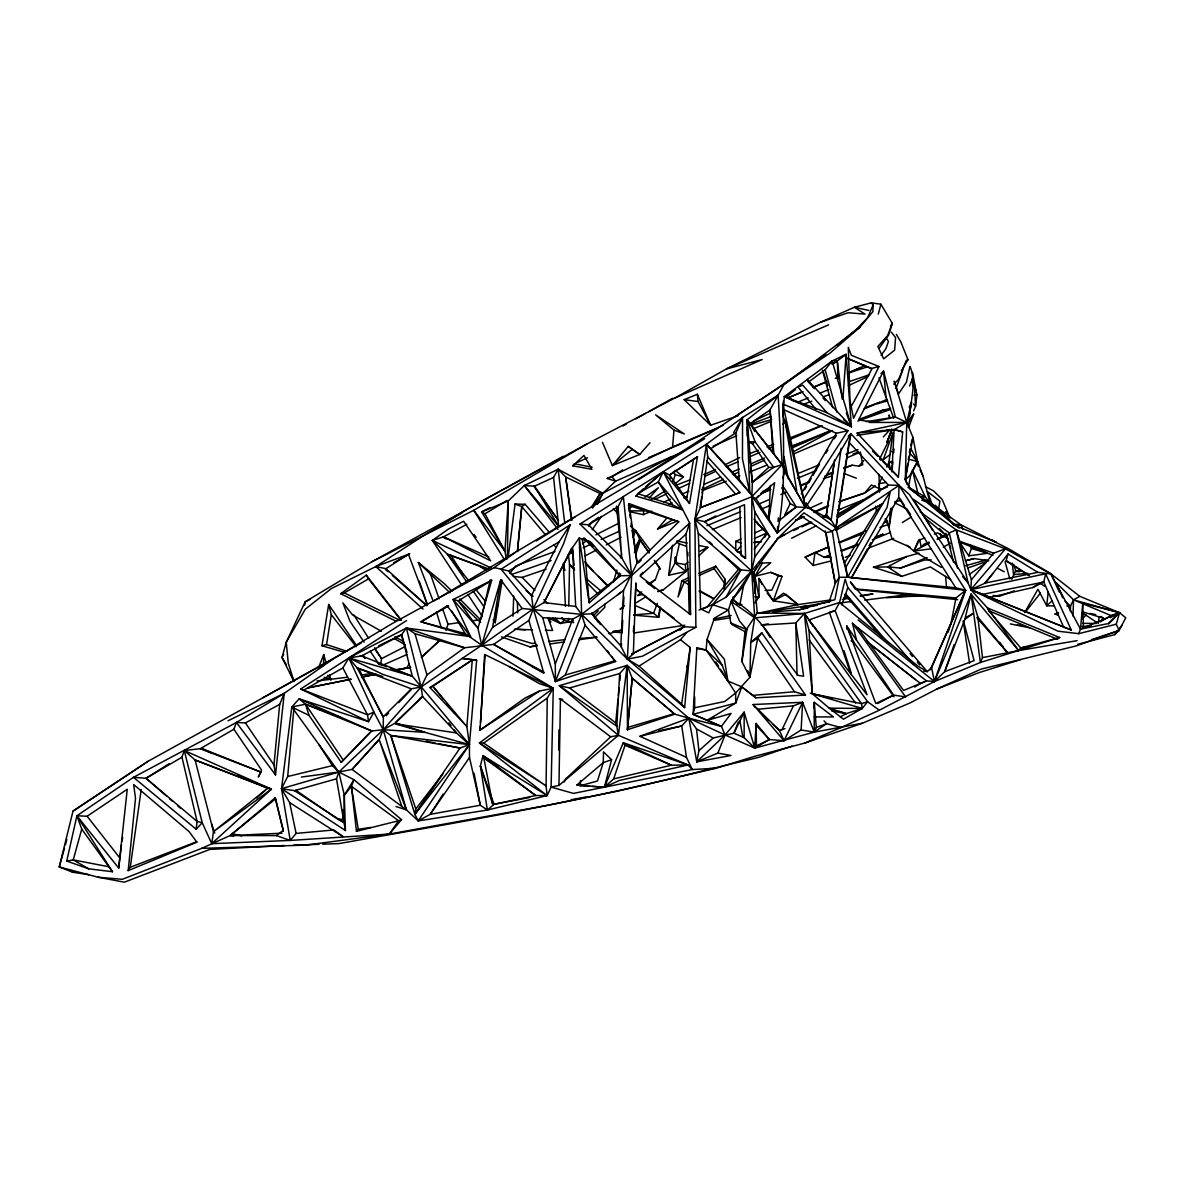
<?xml version="1.0" encoding="UTF-8"?>
<svg xmlns="http://www.w3.org/2000/svg" width="1185" height="1185" viewBox="0 0 1185 1185"><rect width="100%" height="100%" fill="white"/><g stroke="black" fill="none" stroke-linecap="round" stroke-linejoin="round"><path stroke-width="1.5" d="M862.443 723.22L814.243 732.123L754.741 748.105L744.15 737.677L744.165 712.155L725.087 734.981L696.765 761.822L688.826 718.169L627.146 665.392L559.32 685.715L618.392 735.322L687.981 764.947L692.292 769.554L716.214 768.236L754.164 756.489L805.074 742.98L862.443 723.22L909.858 703.031L936.698 689.107L981.165 669.095L1076.41 645.869L1119.158 630.435L1125.75 617.785L1119.544 612.704L1079.742 596.307L1050.325 573.347L1008.776 548.877L960.917 524.822L931.203 503.24L921.723 500.188M932.491 530.036L913.368 499.24L956.221 529.873L968.071 582.857L970.796 589.656L987.49 607.979L1059.701 637.53L980.38 662.504L934.402 681.538L879.329 710.23L840.995 727.59L826.523 723.635L814.243 732.123L801.134 730.004L784.026 740.743L769.361 739.529L754.741 748.105L725.087 734.981L721.398 726.39L693.106 714.318L694.647 707.786L724.805 701.461L735.633 693.018L749.927 677.242L750.742 642.492L754.741 617.859L751.69 571.022L754.726 557.054L754.771 511.772L751.838 496.722L752.371 482.295L747.098 419.86L778.115 395.197L783.759 384.962L859.732 327.371L872.886 311.655L873.064 305.019L871.345 302.827L854.37 307.285L820.553 322.231L726.39 368.95L674.576 398.16L586.738 444.094L468.771 508.335L425.578 534.331L375.808 566.578L331.519 588.456L305.271 609.223L286.237 642.196L282.03 657.542L293.998 681.479L288.281 663.215L286.237 642.196L305.182 601.802L372.253 561.572L563.216 456.269M813.591 707.786L814.273 702.32L816.302 727.471L814.243 732.123L814.273 702.32L833.485 716.955L814.199 716.895M852.445 623.206L905.666 696.928L893.608 695.106L856.518 640.093L852.445 623.206L857.851 627.828L903.577 690.47L926.522 680.886L934.402 681.538L965.582 590.278L955.762 587.79L847.601 577.213L835.929 527.947L831.189 520.067L809.651 508.291L805.415 507.402L784.559 471.452L782.144 464.594L778.115 395.197L742.551 417.49L742.462 458.936L749.779 492.767L777.301 533.057L805.415 507.402L821.901 482.887L850.8 433.68L899.015 485.361L909.473 494.619L968.071 582.857L962.635 576.606M830.937 599.906L797.979 604.617L773.287 600.854L759.007 578.413L758.963 596.973L754.993 602.839M694.647 707.786L694.706 696.973M735.737 550.507L735.811 541.264L740.892 539.027M558.727 750.046L558.95 729.886M1070.44 611.475L1070.499 606.053L1073.536 599.862L1079.742 596.307M753.438 581.48L753.542 572.562L757.245 566.267M406.603 620.51L348.834 657.942L373.912 712.141L368.55 721.665L300.694 688.989L348.834 657.942L357.159 668.014L383.377 716.703L383.199 729.738L406.47 809.903L418.216 820.909L487.391 810.051L547.129 795.579L551.114 787.077L553.276 688.263L481.732 645.262L465.157 633.545L420.394 621.74M480.266 726.435L480.014 730.108L484.635 654.446L553.276 688.263L547.248 698.113L546.078 785.862L547.129 795.579L535.724 795.52L494.026 804.289L487.391 810.051L480.295 805.222L469.497 757.482L469.423 744.61L476.651 660.193L462.165 658.445L421.105 687.019L383.199 729.738L338.836 772.028L336.496 778.812L345.413 830.522L281.512 788.677L291.791 707.001L299.168 698.854L368.55 721.665L367.528 714.792L342.865 667.955L348.834 657.942L406.366 628.02L470.593 636.641L453.085 599.521L491.671 580.339L477.955 628.228L481.732 645.262L462.165 658.445L476.651 660.193M507.358 558.772L508.291 500.9L524.303 485.539L558.135 469.245L602.884 493.256L671.48 456.714L681.553 452.522M604.824 604.113L604.78 607.372L594.322 617.815M323.52 665.659L323.712 654.579L318.587 667.629M558.95 785.418L560.446 699.002L610.66 736.789L618.392 735.322L627.146 665.392L619.651 673.539L569.674 687.967L559.32 685.715L616.822 726.272L618.392 735.322L558.95 785.418L551.114 787.077L573.436 793.402L692.292 769.554L686.485 757.348L681.716 725.961L688.826 718.169L721.398 726.39L731.086 713.429L707.104 720.391L735.767 703.046L741.825 686.87L727.871 681.005L706.053 650.032L696.839 647.662L693.106 714.318L721.398 726.39M545.367 630.227L552.669 630.464L547.9 617.844L560.431 623.443L568.474 622.051L568.548 618.452M568.77 605.876L569.541 564.564L568.444 554.476L572.666 551.262M340.065 717.103L305.493 704.186L291.791 707.001L338.836 772.028L344.317 795.179L343.783 822.42L337.177 818.953L344.213 819.605M723.62 588.708L724.968 579.08L715.725 566.178L698.765 573.451M493.123 619.755L495.212 622.732L495.404 613.786L498.307 603.061M867.331 548.981L851.541 577.702L898.689 497.626L899.015 485.361L888.35 485.035L837.262 517.978L848.741 444.064M1073.017 616.082L1073.536 599.862L1056.22 582.694L1062.723 597.877M512.986 616.274L513.697 595.996M580.532 780.589L580.354 785.699L588.945 786.247M783.404 401.078C782.574 445.071 786.721 489.39 777.301 533.057L768.887 518.911L770.354 485.346M697.491 456.743L669.569 474.992L697.491 456.743L689.522 503.447L669.569 474.992L663.274 471.674L623.354 496.574L631.679 575.495L627.383 659.112L642.374 656.253L695.876 627.309L694.928 519.356L751.838 496.722L782.144 464.594L747.098 419.86L749.779 492.767L739.233 479.481L735.9 432.88L742.551 417.49L706.467 444.182L663.274 471.674L689.67 523.103L631.679 575.495L620.051 575.762L591.448 542.849L579.258 537.96L572.414 547.722L575.703 606.453L581.642 614.334L627.383 659.112L639.07 666.088L680.501 639.707L690.188 647.469L684.634 707.623L627.383 659.112L620.807 645.899L623.532 590.456L637.086 562.934L678.753 521.8L629.087 503.61L628.331 505.24L678.753 521.8M621.355 647.306L621.547 643.707M622.095 632.908L622.732 620.318M623.369 607.712L623.932 596.914M724.435 589.138L724.968 579.08M801.134 730.004L802.601 702.29L753.097 704.527L754.801 706.956M891.905 471.941L894.112 429.651L886.884 430.111M619.651 673.539L616.822 726.272L615.711 722.835L618.022 699.076M732.848 600.558L733.041 596.959M909.636 415.935C910.584 399.76 916.938 381.777 909.932 366.402L906.406 382.222L898.541 393.924L894.186 381.17L906.718 422.408L912.939 437.339L917.605 461.528L923.13 476.355L930.21 503.521L959.124 528.199M754.741 748.105L756.119 723.442L769.361 739.529L756.474 745.928L754.741 748.105L744.165 712.155L733.959 733.159L713.207 737.988L698.913 750.697L696.765 761.822L731.012 755.482L717.873 753.097L696.765 761.822M777.301 533.057L777.701 526.407M1078.691 633.664L1080.498 629.131L1082.764 603.195L1119.544 612.704L1110.923 615.519L1073.536 599.862L1119.544 612.704L1116.27 624.214L1078.691 633.664L1057.968 631.19L970.796 589.656L971.389 579.746L956.221 529.873L949.274 532.909L947.008 536.301L953.644 562.386M633.397 631.872L633.768 626.332M634.627 613.4L635.886 582.946L633.338 653.868L627.383 659.112M480.517 722.761L485.109 654.89M372.253 561.572L473.733 510.291L504.914 551.069L508.291 500.9L481.628 511.861L504.914 551.069L506.395 559.276M825.826 354.197L777.597 388.399L695.032 443.264L642.433 476.533L515.356 552.328L494.16 567.615L392.087 623.636L333 659.038L284.252 693.329L236.422 722.48L133.475 777.33L76.906 815.769L118.693 868.072L121.492 844.801M842.89 399.123L846.134 354.374L832.092 360.981L784.351 396.59L782.737 415.831L785.166 421.564L805.415 507.402L796.35 506.958L790.232 503.551L781.745 487.761M671.48 456.714L615.563 481.199L607.224 478.459L672.606 447.012L673.954 430.096L655.601 414.824L684.337 433.977L673.954 430.096M632.183 678.235L674.798 714.185L632.183 678.235L627.472 729.723L632.183 678.235L627.146 665.392L627.472 729.723L674.798 714.185L688.826 718.169L725.087 734.981L717.873 753.097M429.992 687.567L432.836 686.278L466.846 726.553L429.992 687.567L472.282 659.986L466.846 726.553L469.423 744.61L418.216 820.909L414.883 814.376L390.769 735.5L383.199 729.738L373.912 712.141L367.528 714.792L300.694 688.989M716.214 768.236L616.881 791.284L543.722 806.007L389.332 834.077L290.221 840.432L281.512 788.677L287.659 776.53L293.984 707.726M891.994 470.963L892.838 461.794M893.683 452.64L894.023 448.967M181.972 757.2L146.036 778.293L133.475 777.33L196.177 829.233L197.08 821.442L181.972 757.2L184.268 750.505L200.206 748.727L233.904 729.234L236.422 722.48L275.498 774.901L273.957 764.977L279.675 704.379L284.252 693.329L228.038 720.791M778.338 517.845L778.012 521.415L796.35 506.958L782.5 485.42M898.393 477.096L902.674 431.873L894.379 429.518L857.14 433.029L898.393 477.096L882.855 461.469M517.475 551.499L521.785 506.543L525.133 504.292L549.188 532.169M517.401 551.366L521.785 506.543L515.06 504.04L508.217 556.906M618.377 695.417L619.088 688.1M619.799 680.797L620.333 675.302M693.106 714.318L735.767 703.046L735.633 693.018L727.871 681.005L722.243 665.229L706.053 650.032L707.09 639.382L714.437 618.126L728.479 609.875L731.145 601.387L751.69 571.022L778.367 537.812L803.934 512.853L832.314 531.398L839.291 577.273L834.907 599.669L799.371 609.771L772.65 611.978M769.021 514.986L769.732 507.817M128.187 870.62L135.52 798.335L133.638 784.514L189.126 831.633L196.888 842.209L128.187 870.62L130.276 867.272L141.208 789.595M755.852 697.817L741.825 686.87L755.852 697.817L805.519 695.017L761.777 632.834L757.763 638.034L749.927 677.242L741.914 661.585L744.98 631.62L757.274 612.986L753.542 572.562L778.367 537.812M1048.192 591.848L1046.725 605.816L1054.043 605.89M275.498 774.901L284.252 693.329M118.693 868.072L127.269 789.254L87.142 816.258L76.906 815.769L66.745 861.08L88.682 868.827L112.471 871.73L76.906 815.769L81.735 829.1L112.471 871.73M687.952 568.726L685.952 571.481L668.651 575.258L672.532 545.218M701.683 496.604L700.483 507.639L694.928 519.356L698.35 533.517L700.587 608.823L708.704 612.882L712.555 604.706L740.936 569.807L751.69 571.022L753.542 572.562M702.083 492.916L702.69 487.391M885.21 518.837L889.12 527.103L890.661 508.365M659.778 608.186L658.682 617.326L633.812 615.178M913.457 404.041L915.561 406.233L914.39 384.947L917.012 394.694L915.561 406.233L913.679 410.839M629.294 511.624L643.277 514.66L643.766 510.913L629.383 510.868M890.365 454.285L883.284 459.721L892.809 433.103L888.957 462.076L889.846 469.408M1098.288 623.473L1099.132 617.059M837.04 519.637L835.929 527.947L832.314 531.398L826.019 532.687L800.897 515.845M684.634 707.623L681.627 704.023L690.188 647.469M841.172 448.271L831.189 520.067L826.36 514.645L834.596 459.973M830.996 560.935L813.177 565.497L815.013 552.506L828.182 547.248M707.726 456.936L700.483 507.639L740.033 492.471L707.726 456.936L706.467 444.182L739.233 479.481M304.678 605.194L305.182 601.802L309.966 599.447M380.622 664.741L381.526 658.667L374.593 647.721M907.177 426.718L911.502 402.53L909.191 407.196M826.182 516.393L834.077 463.587M907.754 463.409L905.325 479.658L907.132 484.576M908.303 459.795L908.836 456.181M909.384 452.566L909.917 448.952M741.914 661.585L746.92 629.65L739.44 621.014L731.145 601.387L743.513 585.834L751.69 571.022L694.928 519.356L706.467 444.182L749.779 492.767M831.648 363.81L832.092 360.981L825.13 369.764L808.466 382.088L814.48 388.695M122.07 841.172L122.647 837.528M848.267 436.317L850.8 433.68L835.929 527.947L809.651 508.291L806.941 507.476M938.357 510.853L939.898 501.151L927.47 491.582L932.58 505.447M321.964 645.751L326.556 644.551L331.311 614.689L328.675 604.483L321.964 645.751L344.45 652.298M766.576 516.23L768.887 518.911L774.649 482.71L755.971 498.633L751.838 496.722L751.69 571.022L726.094 597.181L712.555 604.706L699.061 609.994M889.12 527.103L892.335 507.343M495.212 622.732L502.233 580.25M382.785 676.561L357.159 668.014L411.299 688.811L421.105 687.019L426.955 674.887L464.55 647.765L414.987 633.708L406.366 628.02L421.105 687.019L422.527 696.528L456.388 732.923L469.423 744.61L460.002 748.031L414.883 814.376L443.012 773.716L415.817 808.911L414.883 814.376L469.423 744.61L412.35 676.25L401.537 634.804L406.366 628.02L464.55 647.765L493.612 644.388L528.91 620.466L533.28 608.838L563.512 543.945L570.163 524.822L501.122 569.185L494.16 567.615M572.414 547.722L544.004 602.543L533.28 608.838L481.732 645.262L492.59 627.383L500.766 579.776L522.155 608.483L581.642 614.334L591.996 613.756L623.532 590.456M686.678 498.781L693.655 458.862M660.563 607.105L658.682 617.326L653.557 613.282L634.79 605.387M908.332 487.865L910.806 474.815L917.605 461.528L911.013 448.745M739.707 605.402L743.513 585.834L739.425 589.182M829.13 601.861L835.292 583.287L839.291 577.273L847.601 577.213L887.076 507.358L890.202 491.893L882.544 503.788L835.929 527.947L899.015 485.361L965.582 590.278L955.984 597.981L950.933 623.814L947.97 632.39M850.8 433.68L849.008 442.257L888.35 485.035M1063.849 627.576L1043.792 582.042L1045.6 573.777L970.796 589.656L1005.443 548.818L1050.962 573.97L1080.498 629.131L1108.093 623.621L1119.544 612.704L1080.498 629.131M668.651 575.258L675.065 562.86L679.361 543.811L676.354 542.019M911.502 402.53L906.718 422.408L905.325 479.658L910.184 488.605L954.651 525.296L996.259 542.3L992.097 539.871M481.214 618.807L490.22 579.88L491.671 580.339L458.373 600.81L453.085 599.521L477.955 628.228L458.373 600.81M688.603 577.821L681.819 580.724L678.013 597.033L684.263 581.998L687.596 580.517M333 659.038L147.977 761.333L72.996 811.118L59.25 866.961L72.863 872.264L88.816 874.693M782.811 478.562L784.559 471.452M858.147 619.933L934.402 681.538L944.697 671.658L964.812 619.444L971.093 594.203L1018.626 650.595L1077.076 640.655M611.578 759.718L603.254 762.622L576.962 784.929L580.354 785.699L597.462 780.989L603.254 762.622L603.506 751.897L611.578 759.718L604.394 787.255L592.381 786.47M878.292 314.099L880.899 304.219L871.345 302.827M64.494 848.238L59.25 866.961L98.088 877.226L124.351 882.173L209.834 849.408L284.474 845.527M65.427 844.742L66.834 839.498M81.735 829.1L73.248 859.895L66.745 861.08M910.643 445.516L912.939 437.339L905.325 479.658L910.806 474.815M1059.257 591.996L1050.962 573.97L1037.838 572.355L1008.05 554.002L1006.213 560.461L1029.365 575.629M911.857 381.155L912.865 377.645L909.562 386.014M481.732 645.262L500.766 579.776M613.326 582.087L616.911 570.015M620.481 557.957L621.503 554.506M446.004 630.39L448.004 624.199L442.657 608.957M635.812 554.15L640.374 540.256M685.952 534.183L689.67 523.103L690.514 614.556L640.107 576.073L685.952 534.183L690.514 614.556M672.65 482.473L675.287 474.711L673.347 471.778M687.981 764.947L671.362 765.199L623.295 742.743L687.981 764.947L619.311 780.485L604.394 787.255L613.637 778.901L625.043 745.261L623.295 742.743L604.394 787.255L576.962 784.929M841.839 604.957L847.838 587.582L845.157 579.169L839.572 602.528L835.129 610.66L808.97 619.977L812.999 626.139M954.132 644.581L944.697 671.658L974.129 660.608L963.435 620.925M979.462 548.996L987.46 553.291L968.797 555.854L971.374 548.522L970.574 544.967M754.889 593.389L754.875 576.31L770.709 572.355L782.026 576.458L773.287 600.854L767.11 593.033M891.727 430.762L886.928 442.346L891.712 429.029M1011.871 579.258L1015.619 570.607L1013.664 564.341M649.884 584.486L655.364 579.554L659.601 567.911L654.372 560.372M895.978 388.591L902.763 370.001M908.688 427.252L913.635 414.098L906.895 422.749M657.334 603.328L653.557 613.282L633.827 614.882M345.413 830.522L344.317 795.179L351.412 786.307L353.945 779.7L338.836 772.028L332.452 765.628L318.691 744.195M617.385 578.073L619.355 572.992M633.086 537.383L635.693 530.613L630.45 526.155M583.79 538.227L620.051 575.762L589.197 602.809L579.258 537.96L581.642 614.334L585.094 625.206L615.667 661.526L555.424 681.568L555.291 663.852L572.799 619.059L581.642 614.334L631.679 575.495L621.755 557.824L588.427 524.837L579.998 524.022L631.679 575.495M570.163 524.822L559.024 541.96L531.458 595.522L533.28 608.838L555.424 681.568L581.642 614.334M738.299 722.065L733.959 733.159L744.15 737.677M634.434 552.714L639.707 539.279L635.693 530.613L632.39 530.584M555.424 681.568L565.289 675.035L585.094 625.206M825.175 517.504L826.36 514.645M886.928 442.346L891.55 431.118M971.093 594.203L980.38 662.504L982.483 657.616L977.862 617.118L971.093 594.203L934.402 681.538L931.603 667.599L965.582 590.278L847.601 577.213L845.912 567.2L842.002 555.232M873.064 305.019L867.746 317.58L856.785 328.971L837.306 345.19M965.582 590.278L930.269 669.806M686.589 667.274L687.981 664.118M879.507 491.923L879.181 483.673L882.188 477.022M886.691 467.053L888.957 462.076L892.29 461.35M782.026 576.458L778.426 575.717L771.865 590.071L765.066 590.426M781.893 729.93L793.417 705.86L802.601 702.29L814.243 732.123M790.232 503.551L784.737 514.897L796.35 506.958M784.026 740.743L779.389 730.375L753.097 704.527L784.026 740.743L802.601 702.29M283.615 654.298L282.03 657.542L286.281 664.652M909.591 476.266L912.539 470.208L925.366 496.93L930.21 503.521L909.784 488.901M564.149 781.996L565.63 778.989L610.66 736.789M878.989 366.535L853.555 418.275L849.986 400.915L848.312 347.398L851.363 355.307L878.989 366.535L871.079 368.579L847.364 358.3L872.071 368.668L850.652 407.492M597.358 504.44L602.884 493.256L615.563 481.199L612.053 476.859L607.224 478.459M879.522 459.143L888.276 441.59M571.481 548.536L544.004 602.543L575.703 606.453M598.706 517.267L588.427 524.837L618.096 506.647L623.354 496.574L579.998 524.022M726.094 597.181L740.936 569.807L698.35 533.517M869.079 545.781L870.842 542.597M754.741 431.503L750.253 423.504L769.983 409.951L778.115 395.197M201.628 748.372L260.996 772.116L258.3 776.99L261.604 770.161L233.904 729.234M618.896 576.888L620.629 573.762M634.508 548.685L639.707 539.279L649.128 552.832M553.573 477.436L534.524 486.191L524.303 485.539L558.653 526.288L553.573 477.436L558.135 469.245L565.704 476.977L600.084 493.567L602.884 493.256L592.544 508.054M594.737 503.107L600.084 493.567L591.359 507.269M752.831 571.659L754.875 576.31L770.768 562.682L762.34 563.112L754.875 576.31L758.963 596.973L754.889 596.81M1024.669 612.556L1037.956 589.226L1046.725 605.816L1052.147 600.839M845.912 567.2L882.544 503.788L835.751 530.421M801.267 493.819L836.432 433.295L848.001 430.673L803.756 498.87L805.415 507.402L783.64 468.979M804.674 489.657L806.526 486.472M809.311 481.702L811.162 478.518M813.014 475.333L819.502 464.209M826.004 453.07L827.856 449.9M834.344 438.761L836.21 435.576M913.383 468.756L917.605 461.528L910.08 453.618M733.574 432.718L742.551 417.49M901.341 370.935L907.991 359.736L900.733 341.71L896.364 334.422M699.224 575.362L714.185 568.726L715.725 566.178M907.251 424.674L913.635 414.098M764.429 537.59L767.258 532.924L754.223 549.218M844.638 562.786L876.456 510.972L882.544 503.788M344.317 795.179L353.945 779.7L401.552 819.635L389.332 834.077L305.745 845.127L201.761 848.341L122.277 879.314L98.088 877.226M443.116 794.069L430.214 814.347L418.216 820.909M409.284 663.704L406.485 668.014L395.701 670.192M890.468 326.038L892.32 323.342L880.899 304.219M592.233 529.754L601.447 516.364M469.497 757.482L430.214 814.347L480.295 805.222L474.044 773.272M389.332 834.077L398.59 820.746L401.552 819.635M689.522 503.447L663.274 471.674L658.312 481.984L682.116 509.624L635.975 496.1L643.085 489.005M881.136 355.337L885.936 348.627L888.454 341.384L885.965 337.636M879.122 348.257L888.676 335.029L892.32 323.342L887.669 335.488L877.833 346.524L883.699 358.833L894.631 350.168L895.579 337.562L891.327 332.126M754.726 557.054L769.732 536.524L754.771 511.772M233.712 836.032L230.142 835.543L275.113 797.875L275.616 798.794L230.142 835.543L201.761 848.341M1045.6 573.777L1071.314 630.035L970.796 589.656L985.446 582.99L1008.05 554.002M1077.639 644.344L1114.641 634.656L1121.84 625.487M1026.003 611.312L1040.371 593.137M982.483 657.616L1018.626 650.595L1020.744 647.943L1059.701 637.53M736.729 551.114L740.729 546.167M509.876 573.288L515.993 565.719M650.017 442.731L639.678 454.477L628.243 446.345L612.378 465.601L602.454 442.301M572.755 465.824L583.953 455.425L591.863 469.29L572.755 465.824L574.473 463.765L592.174 467.201M783.004 424.171L785.166 421.564L796.705 490.738M740.936 569.807L738.448 569.481L706.838 607.283L700.528 609.52M184.268 750.505L195.081 759.97L213.478 831.648L211.745 843.661L271.454 789.151L184.268 750.505L202.22 822.746L211.745 843.661L290.221 840.432L296.102 833.41L333.844 829.959L342.85 836.521L289.658 802.63L281.512 788.677L338.836 772.028L352.093 769.421L379.17 739.662L383.199 729.738L395.583 722.924L422.527 696.528L419.564 698.646M971.389 579.746L993.711 553.143L1005.443 548.818L956.221 529.873M677.627 521L657.571 528.999L667.155 517.712M758.207 496.041L755.971 498.633L768.887 518.911M984.942 582.783L993.03 573.407M680.501 639.707L686.604 632.672M588.664 526.184L593.374 520.778M843.75 467.838L852.163 465.201L858.932 466.149L863.717 460.654M649.187 498.115L658.356 487.79L645.025 497.226M832.551 363.973L835.899 360.21M378.356 740.225L352.093 769.421L406.47 809.903L379.17 739.662L401.745 806.096M356.463 831.337L398.59 820.746L351.412 786.307L356.463 831.337L358.27 829.322L370.949 827.397M883.358 436.939L889.505 430.14M196.177 829.233L202.22 822.746L197.08 821.442L146.036 778.293L169.07 763.718M415.817 808.911L390.769 735.5L469.423 744.61L424.897 732.33L383.199 729.738L371.823 730.967L299.168 698.854L305.493 704.186L309.063 715.414L341.206 762.355L371.675 730.641M386.162 715.784L388.665 713.163M398.678 702.69L411.21 689.611M1108.716 623.902L1119.544 612.704L1110.152 617.711M341.206 762.355L371.823 730.967L305.493 704.186L343.294 760.237M593.522 615.622L598.203 610.838M881.003 373.645L883.566 371.083L895.386 417.016L906.718 422.408L894.379 429.518M383.377 716.703L411.299 688.811M640.359 574.932L642.922 572.385M893.771 384.162L898.763 379.23L906.332 360.314L907.991 359.736M638.478 562.786L641.085 560.268M1082.438 618.57L1086.127 615.015M395.464 722.406L422.527 696.528M1100.45 621.399L1103.709 618.303L1100.791 616.407M699.032 555.661L707.86 547.292L699.224 545.53M439.976 639.974L421.342 657.423L440.02 640.285M1114.641 634.656L1119.158 630.435L1116.27 624.214M931.603 667.599L927.277 671.643L923.752 671.066M752.371 482.295L768.769 467.408L773.701 467.32L782.144 464.594L747.098 419.86L755.126 441.916L773.701 467.32L752.371 482.295L750.594 468.149M617.933 594.722L620.525 592.381M641.663 591.893L637.56 595.581L642.67 594.455M674.902 557.38L675.065 562.86L685.33 564.519L688.026 562.105M635.975 496.1L663.274 471.674L645.781 486.694M256.641 797.994L267.662 788.218L270.195 788.84M761.777 632.834L750.742 642.492L757.763 638.034L794.468 691.729L805.519 695.017M859.732 327.371L830.033 353.1L735.959 416.142M679.894 630.316L683.952 626.821L695.876 627.309M675.198 483.717L683.464 476.874L675.08 470.312M795.594 389.435L786.366 397.093L784.351 396.59L851.378 426.689L846.134 354.374L841.572 356.67M632.197 449.382L612.378 465.601L639.678 454.477L628.243 446.345M657.971 591.685L663.141 589.893L685.952 571.481L685.33 564.519M267.662 788.218L213.478 831.648L271.454 789.151L195.081 759.97L267.662 788.218L245.991 778.841M588.975 599.951L620.051 575.762M624.406 605.698L620.036 609.075L623.295 607.979M582.487 543.782L586.708 540.567M552.921 618.126L560.431 623.443L564.401 620.422L573.747 622.673M282.045 833.203L230.142 835.543L276.357 835.588L283.274 830.344L275.113 797.875M832.907 364.151L846.134 354.374M509.15 666.562L539.442 683.656L553.276 688.263L479.436 742.965L547.129 795.579L482.991 755.63L480.369 765.91L487.391 810.051M835.632 530.243L838.536 528.11M396.22 621.295L340.628 593.7L366.298 575.155L401.478 620.333M969.182 574.503L985.89 562.756M964.812 619.444L973.3 613.371L965.923 617.533M480.014 730.108L525.014 698.054L539.382 691.033M628.746 508.765L633.19 505.61M483.687 743.054L546.078 785.862L479.436 742.965L483.687 743.054L547.248 698.113M469.142 581.168L447.441 554.225L432.318 540.404L448.404 529.088L463.631 521.252L490.649 560.861L443.531 536.835L432.318 540.404L461.72 585.109M748.564 442.138L752.505 443.753L755.126 441.916L748.816 441.664M875.374 485.88L864.665 493.049L839.113 501.803M472.282 659.986L432.836 686.278L443.175 699.076M72.996 811.118L147.977 761.333M612.053 476.859L622.629 469.882M480.399 729.886L539.649 691.003L553.276 688.263M987.92 597.818L1032.713 587.567L1038.519 583.82M408.455 554.269L375.808 566.578L385.94 568.652L408.455 554.269L427.504 605.15L419.268 581.124M492.59 627.383L522.155 608.483M651.128 499.729L664.933 491.005M447.16 605.816L421.505 621.888L470.593 636.641L447.16 605.816L448.685 606.039L421.964 620.866M711.163 448.419L735.9 432.88M648.328 583.938L655.364 579.554M536.242 540.967L575.11 516.838M638.582 479.644L704.719 438.672M634.567 603.758L646.403 596.47M836.832 516.186L878.218 490.694L887.535 486.902M902.392 522.496L911.413 516.927M657.571 528.999L672.399 519.889M489.894 507.758L481.628 511.861L484.961 513.786L507.002 500.455M1100.272 621.903L1110.923 615.519M434.08 600.78L515.356 552.328M440.583 525.533L462.387 512.616M586.738 444.094L473.733 510.291L504.395 559.572M943.349 547.174L950.296 543.145M340.628 593.7L344.287 592.9L368.505 578.902L400.693 619.903M555.291 663.852L542.745 617.696L533.28 608.838L501.122 569.185L508.691 570.977L559.024 541.96M776.96 539.131L794.113 529.28L810.91 521.904M914.627 687.019L920.641 683.582L866.176 640.996M303.686 690.159L342.865 667.955M393.716 562.756L409.803 553.691M622.969 425.978L626.169 424.186M635.812 418.823L645.44 413.447M648.654 411.654L672.725 398.234M263.129 697.639L361.573 642.774M836.965 514.586L863.776 499.67L837.795 510.113L841.157 508.632M840.269 716.895L846.194 713.651L862.265 708.452L867.598 701.713L804.408 613.489L757.274 612.986M792.809 452.092L832.507 430.57M466.875 524.244L443.531 536.835L488.768 556.98M236.422 722.48L245.399 722.909L279.675 704.379M918.967 553.143L906.984 556.461L887.683 566.904L873.478 567.245L901.844 576.325L930.373 566.919L950.548 579.598M683.952 626.821L631.916 654.031L683.952 626.821L636.212 589.389L674.295 618.481M421.105 687.019L382.829 674.369L348.834 657.942L361.706 655.883L401.537 634.804L406.959 652.402M877.626 703.534L893.608 695.106L875.745 703.46L846.683 625.873L847.053 629.279M585.02 555.928L596.499 549.973M606.335 544.878L621.088 537.22M715.844 515.919L704.675 521.681L694.928 519.356M876.559 537.457L883.106 534.094L874.708 537.412M405.27 646.492L381.526 658.667L375.23 649.647M595.862 534.85L618.94 523.103M700.172 551.188L707.86 547.292M762.37 491.627L770.517 487.494M798.246 473.452L818.628 465.068M791.624 538.227L816.213 525.799M874.219 414.394L882.381 410.291L890.602 408.366M1032.713 587.567L1043.792 582.042L982.661 594.381L970.796 589.656M715.429 469.482L703.816 474.622M725.101 464.727L739.603 457.603M378.652 645.751L401.537 634.804L394.842 637.545M823.323 517.119L826.567 515.579M813.177 565.497L805.148 557.187L815.013 552.506L824.345 557.32L831.307 557.306M707.104 720.391L713.711 717.266M799.727 386.547L802.719 385.125L826.923 412.647L851.378 426.689L832.092 360.981M753.867 420.971L768.828 413.891M687.196 496.397L683.908 497.952L687.3 496.604M702.009 489.42L723.383 479.347M733.248 474.696L738.181 472.371M751.334 466.179L764.666 460.091M848.416 385.643L868.012 376.519M577.732 462.268L587.553 457.766M655.024 499.255L666.607 493.938M678.175 488.62L689.759 483.287M704.645 476.459L714.57 471.897M864.043 408.988L887.195 399.315M809.148 508.602L821.99 502.707M922.108 682.901L926.522 680.886L857.851 627.828M568.444 554.476L573.347 552.225M583.168 547.737L591.345 544.004M601.165 539.501L619.163 531.28M713.192 446.152L736.715 435.695M929.218 543.145L913.842 551.099L906.895 545.263M937.291 539.501L945.363 535.872M780.115 536.568L785.107 534.331M793.446 530.599L798.438 528.362M801.771 526.866L811.755 522.392M848.83 372.757L865.228 365.424M795.476 520.259L803.8 516.542M815.443 511.327L828.745 505.373M791.684 448.137L830.522 430.97M382.059 665.526L407.003 654.505M754.252 538.582L767.406 532.746M674.576 398.16L762.148 359.544L726.39 368.95L828.552 324.853M754.43 533.072L762.903 529.34M663.822 502.084L670.517 499.152M682.219 493.997L688.9 491.049M703.949 484.443L720.673 477.081M822.671 516.749L826.034 515.268M805.148 557.187L828.774 546.892M838.906 542.463L865.791 530.747M884.203 522.748L887.535 521.282M717.606 428.274L648.669 457.573M732.374 471.941L739.144 468.993M751.009 463.853L764.562 457.973M759.2 503.906L769.213 499.581M780.885 494.53L785.877 492.367M800.897 485.88L809.325 482.339M726.331 466.831L738.107 461.765M749.868 456.699L759.97 452.359M768.369 448.745L773.42 446.567M672.606 447.012L723.413 425.252M790.202 439.354L822.034 425.682M805.074 742.98L840.995 727.59M793.861 453.855L835.766 435.976M795.55 520.422L803.934 516.853M813.991 512.557L827.382 506.825M890.557 532.391L872.279 539.856M1058.279 615.311L1055.08 613.963L1058.012 612.719M788.751 397.671L802.289 391.939M814.125 386.917L825.975 381.896M760.992 493.715L770.931 489.524M753.497 428.674L770.28 421.667M712.333 529.606L741.129 517.578M761.437 509.076L769.909 505.536M797.446 478.34L816.139 470.563M846.742 457.854L860.34 452.196M706.927 525.651L740.669 511.639M787.788 397.864L803.06 391.598M813.251 387.421L826.819 381.837M835.306 378.356L838.699 376.963M643.277 514.66L651.75 511.179M668.681 504.217L672.058 502.825M760.681 493.493L769.035 490.057M697.372 394.264L698.069 401.508L710.57 425.267L684.175 399.656L697.372 394.264L710.57 425.267L738.077 415.742M900.067 568.326L927.055 557.498M849.215 372.312L860.754 367.617M800.971 485.08L809.533 481.599M826.656 474.637L833.499 471.852M797.92 402.085L808.185 397.923M820.168 393.065L828.715 389.598M830.522 430.688L791.669 446.212L807.059 441.116M632.479 531.902L635.693 530.613L649.958 549.944M824.745 476.163L833.307 472.741M843.587 468.623L852.163 465.201M839.706 542.641L863.08 533.68M924.804 537.871L918.479 540.39L913.842 551.099L941.334 567.363M934.284 534.079L937.453 532.82L948.385 538.923M845.26 557.291L850.267 555.291M868.664 547.974L893.742 538.36M702.557 490.575L726.286 481.199M736.463 477.17L739.855 475.837M750.016 471.808L766.962 465.113M740.033 492.471L700.483 507.639L700.453 503.995M829.381 555.335L824.345 557.32L829.47 555.454M841.128 550.684L857.925 544.048M929.218 542.093L924.374 544.004L921.145 546.789L919.604 539.412L913.842 551.099L931.203 548.788M937.291 538.894L943.749 536.331M890.379 409.492L857.866 421.045M846.031 454.285L858.029 449.574M749.853 453.588L758.4 450.241M766.947 446.893L773.775 444.227M789.166 438.213L819.931 426.17M858.992 419.475L882.381 410.291L887.609 409.743M936.698 689.107L979.032 672.621L1020.581 659.63M130.276 867.272L196.903 841.676M676.25 485.169L690.04 479.895M748.831 424.897L770.961 416.557M803.297 404.366L811.799 401.167M823.708 396.679L828.819 394.753M865.82 407.418L879.522 402.263M858.932 466.149L862.754 464.713L860.399 452.418M879.951 527.399L888.498 524.422M686.485 757.348L639.944 736.315L688.826 718.169L696.499 728.908L713.207 737.988M1014.286 590.841L999.325 596.351L993.119 595.418M517.682 565.097L554.995 551.469M841.469 551.084L856.874 545.47M816.302 727.471L826.508 723.813M511.298 574.592L551.129 560.579M853.096 453.944L858.325 452.122M820.553 322.231L848.119 312.736L865.02 314.114L854.37 307.285L868.886 310.426M322.601 844.179L338.94 843.601C461.646 821.842 584.664 800.764 705.549 770.131L710.778 768.324M849.186 381.614L869.479 374.682M513.194 576.399L522.141 577.391L546.152 569.17M967.789 567.956L988.779 560.757L974.026 558.579L965.538 560.698M792.113 746.076L758.43 757.437L705.549 770.131M838.936 501.596L864.665 493.049L871.419 484.991L880.544 489.198M1091.459 639.633L1119.158 630.435M848.875 372.934L867.45 366.846M880.322 460.21L883.521 459.158M873.478 567.245L906.984 556.461M585.568 797.061L571.229 799.697M784.959 728.597L779.389 730.375L772.664 724.198M628.243 727.264L674.087 713.711M823.368 478.577L832.107 476M877.596 403.715L887.595 400.811M608.957 633.723L620.851 630.316L612.689 631.679M565.289 675.035L614.689 660.845L615.667 661.526M281.512 788.677L294.458 790.662L336.496 778.812M965.627 565.734L986.157 559.972M750.772 425.4L771.613 419.638M1055.08 613.963L1058.605 613M965.419 560.89L974.026 558.579M501.388 636.849L530.05 646.892L537.16 645.01M974.84 547.633L971.374 548.522L987.46 553.291M639.944 736.315L681.716 725.961L658.89 730.789M287.659 776.53L332.452 765.628M613.637 778.901L671.362 765.199L625.043 745.261M568.474 622.051L573.584 620.851M1043.792 582.042L1039.956 582.887L1044.77 586.457M658.03 591.034L663.141 589.893M806.096 605.965L760.474 612.734L797.979 604.617L785.848 594.277L773.287 600.854L783.537 593.167L797.979 604.617M857.14 433.029L906.718 422.408L869.301 422.452M799.371 609.771L807.963 607.949M713.37 619.207L731.204 615.43M985.446 582.99L1037.838 572.355M350.79 679.227L307.67 687.922L351.056 679.272M361.573 677.065L375.941 674.161M363.706 676.753L374.549 674.591M396.234 670.266L410.691 667.392L393.894 669.984M494.026 804.289L480.369 765.91L492.753 804.526L529.665 797.461M612.823 631.62L616.378 630.968M829.737 601.832L800.867 607.12L817.324 605.328M842.372 599.506L849.601 598.188M860.428 596.203L873.049 593.878L860.236 595.714M894.868 501.655L901.518 500.455M913.916 395.257L917.012 394.694M1026.003 647.01L1020.744 647.943L988.823 610.808L987.49 607.979L1018.626 650.595M879.181 483.673L886.217 482.428M864.754 600.143L910.184 594.352M713.651 620.481L729.856 617.8M761.185 625.043L768.28 623.858M866.413 421.638L895.386 417.016L872.782 422.156L858.607 419.905L883.566 371.083L885.995 397.345L893.668 418.186M316.958 680.96L347.116 677.272M361.499 675.02L372.297 673.347M856.948 435.428L894.112 429.651L902.674 431.873M633.649 633.042L684.826 625.25M530.05 646.892L537.294 645.84M549.973 643.988L564.46 641.885M578.947 639.782L597.062 637.145L579.346 638.448M843.75 598.069L847.423 597.551M737.455 552.121L740.892 551.632M448.004 624.199L458.521 622.732M472.548 620.762L477.807 620.022L480.68 622.288M301.39 777.049L338.836 772.028M535.783 643.07L532.124 643.499L506.054 635.575M548.611 641.544L565.112 639.589M841.098 602.735L852.074 601.536M753.69 542.626L760.992 541.93M1027.736 573.273L1013.545 574.636L1012.257 563.038M758.282 709.208L793.417 705.86M753.527 695.314L794.468 691.729M756.608 613.312L769.08 612.275M948 519.193L954.34 525.325L960.917 524.822L962.931 529.517M754.001 542.256L761.17 541.723M886.661 597.758L918.864 595.477M1082.112 626.45L1091.178 625.991M293.554 845.201L318.972 844.298M931.188 559.898L924.344 560.061L900.422 568.045L887.683 566.904L901.844 576.325M895.964 596.736L928.803 595.981M922.019 496.959L925.366 496.93L908.258 487.124M515.416 629.146L525.34 629.842M1082.705 623.369L1096.555 623.458M1066.841 606.024L1070.499 606.053L1065.063 601.195M515.06 504.04L525.133 504.292M514.364 629.235L532.598 629.827M738.211 604.365L741.899 604.498M542.745 617.696L572.799 619.059M1015.782 571.54L1019.426 571.733M612.778 632.064L621.444 632.642M955.984 597.981L855.007 588.871L850.371 581.835L927.277 671.643L918.064 666.207L839.572 602.528L804.408 613.489L754.741 617.859L731.145 601.387M953.17 524.111L960.917 524.822M1017.248 625.013L1022.625 625.532M856.355 589.552L957.643 599.654M1015.619 570.607L1022.611 571.333M684.175 399.656L698.069 401.508M396.012 723.902L456.388 732.923L454.24 730.034M696.573 648.536L706.053 650.032M758.77 562.534L762.34 563.112M390.769 735.5L460.002 748.031L438.628 743.706M831.677 710.911L846.194 713.651L829.263 708.171L812.347 693.788L804.408 613.489L795.787 622.984L797.061 675.198M108.872 866.739L73.248 859.895L88.682 868.827M808.051 618.674L804.408 613.489L809.059 630.287L812.347 693.788L861.525 703.653L867.598 701.713L879.329 710.23M426.17 741.173L435.073 742.98M676.783 540.938L687.137 543.056M1010.331 623.902L1029.558 627.843M559.305 698.735L562.712 699.476M892.127 462.802L888.957 462.076L889.654 467.364M1090.393 613.4L1095.755 614.63M231.653 833.573L241.71 835.869M810.259 693.195L831.677 698.439M909.058 459.321L917.605 461.528M675.287 474.711L683.464 476.874M395.894 724.109L424.897 732.33L395.583 722.924M348.834 657.942L412.35 676.25L361.706 655.883M812.347 693.788L862.265 708.452L861.525 703.653L809.059 630.287M1083.09 611.993L1103.709 618.303M672.369 504.736L637.693 493.627L658.312 481.984L672.369 504.736L682.116 509.624M839.143 711.385L846.194 713.651M395.968 806.511L406.47 809.903M712.555 604.706L728.479 609.875L730.789 622.969L732.212 624.717L744.98 631.62M467.171 582.516L447.441 554.225L487.139 569.007M326.556 644.551L346.835 651.246M360.358 655.72L363.736 656.831M960.131 541.441L993.711 553.143M276.357 835.588L290.221 840.432M735.811 541.264L740.995 543.085M679.361 543.811L686.308 546.27M447.441 554.225L488.857 569.022M378.193 663.6L386.858 666.814M390.324 668.088L411.091 675.776M784.351 396.59L826.923 412.647M324.29 677.302L330.926 679.79L329.474 674.754M844.312 473.585L856.37 478.236M200.206 748.727L260.996 772.116M959.243 541.945L992.926 555.321M982.661 594.381L1071.314 630.035M848.001 430.673L782.781 404.07L803.756 498.87M988.823 610.808L1057.731 639.337M730.789 622.969L746.92 629.65M237.667 775.227L242.658 777.39M770.709 572.355L778.426 575.717M910.11 547.159L892.112 539.219L886.38 519.119M783.492 409.551L836.432 433.295M201.598 748.55L211.641 753.127M432.318 540.404L491.419 568.104M798.083 402.633L786.366 397.093L794.424 401.434M291.791 707.001L309.063 715.414M890.394 450.967L893.446 452.463M532.213 666.637L543.737 672.265M344.287 592.9L400.16 620.496M997.755 568.459L1004.273 571.733M851.008 640.907L853.837 642.359L894.008 696.765M925.455 486.665L933.439 490.812L942.119 499.315L950.014 518.082M681.819 580.724L688.959 584.635M894.705 502.736L905.251 508.232M731.812 599.832C762.814 614.867 777.064 649.824 798.009 675.346L803.637 676.22L795.787 622.984L762.459 625.073L770.176 637.411M394.975 636.878L402.87 641.041M698.987 591.004L713.563 598.795M543.767 672.176L493.612 644.388L543.811 673.287L528.91 620.466M699.92 590.767L714.007 598.662M381.318 631.235L352.612 614.971L342.865 602.839L349.871 621.088L364.121 642.166M394.087 638.463L405.255 644.788M443.101 537.086L446.182 538.938M745.572 558.402L704.675 521.681L744.506 504.706L745.572 558.402L741.114 555.706L739.855 507.18M480.251 566.726L486.531 570.592M1006.139 560.994L1027.81 574.74M497.596 766.725L483.821 757.911L482.991 755.63L535.724 795.52L483.821 757.911L492.753 804.526M294.458 790.662L343.783 822.42L342.598 809.681M70.063 870.427L72.863 872.264M1082.512 612.882L1096.851 622.51M295.88 790.232L335.696 817.931M588.545 540.79L591.448 542.849M920.167 511.905L949.274 532.909L957.48 568.089M569.674 687.967L615.711 722.835M870.649 644.521L915.398 679.612M573.792 567.882L569.541 564.564L573.94 569.318M646.24 581.865L654.846 588.649M675.065 562.86L685.952 571.481M526.125 590.589L533.161 596.262M432.732 599.98L418.349 562.519L444.123 583.435L451.915 591.211M926.24 518.971L947.008 536.301L950.844 548.477M573.792 568.133L569.541 564.564L574.621 569.837M586.545 578.843L600.721 590.752M584.057 538.005L593.715 546.315M146.214 778.426L166.774 796.32M169.514 798.705L172.255 801.09M177.735 805.859L180.476 808.244M385.436 569.407L388.191 571.822M392.324 575.451L426.763 605.639L385.94 568.652M754.578 520.304L763.658 529.725M639.07 666.088L681.627 704.023M561.705 618.007L564.401 620.422L561.838 617.815M375.808 566.578L423.03 609.06M843.705 419.668L851.378 426.689L846.386 412.987M761.896 714.318L768.621 720.495M418.349 562.519L450.033 592.826M931.203 503.24L942.83 514.29M709.578 541.856L712.2 544.374M721.384 553.158L738.448 569.481M585.301 563.556L608.69 586.442M457.973 600.588L477.807 620.022M459.706 598.973L480.458 619.696M872.486 451.055L877.67 456.269M522.141 577.391L534.939 590.426M543.915 599.566L547.751 603.476M555.276 618.2L560.431 623.443M939.483 528.54L947.008 536.301L945.882 533.324M587.345 583.02L597.521 593.552M935.321 505.299L954.34 525.325M851.378 426.689L807 379.318L808.466 382.088M584.783 561.838L593.478 571.126M598.44 576.443L607.135 585.745M508.691 570.977L531.458 595.522M756.03 725.072L769.361 739.529M822.894 397.953L825.293 400.589M754.06 519.193L769.732 536.524M824.049 720.88L826.523 723.635M620.807 645.899L591.996 613.756L598.455 622.421M976.796 617.578L1007.22 652.387L1005.058 649.484M613.371 508.543L618.037 513.905M706.882 461.158L735.352 493.864M845.616 593.803L888.824 643.707M844.653 594.396L882.899 638.582M847.838 587.582L913.665 664.592M910.095 653.631L912.48 656.446M917.279 662.074L919.664 664.889M521.785 506.543L545.396 534.731M553.662 544.596L556.032 547.411M977.862 617.118L1007.22 652.387M733.426 599.106L737.677 604.35M446.612 703.357L448.908 706.201M452.359 710.467L454.655 713.311M475.985 589.671L485.124 601.017M798.231 387.258L815.947 409.358M87.142 816.258L119.463 857.51M808.97 619.977L867.064 694.765L835.129 610.66L829.367 612.304L851.082 674.635M331.311 614.689L356.167 646.699M362.936 655.438L365.202 658.342L363.173 655.349M524.303 485.539L557.987 529.384M999.651 642.211L1002.895 646.566M448.878 722.806L451.026 725.694M809.133 639.915L855.6 703.075M591.789 612.734L600.469 624.569M607.179 650.506L609.327 653.453M611.475 656.416L614.689 660.845M714.185 568.726L724.879 583.657M327.712 675.332L330.926 679.79M533.813 486.117L557.291 519.045M547.9 617.844L550.892 622.051M474.044 534.435L476.103 537.338M463.261 574.681L450.374 554.536M473.393 591.463L483.776 606.35M558.476 520.556L534.524 486.191L558.653 526.288M639.707 539.279L649.054 552.773M655.275 561.764L660.46 569.259M856.518 640.093L846.683 625.873L853.837 642.359M752.505 443.753L768.769 467.408M899.237 497.774L904.407 505.402M906.481 508.439L910.628 514.542M328.675 604.483L356.063 644.877M245.399 722.909L273.957 764.977M960.576 543.693L968.797 555.854M370.224 651.202L379.378 664.755M467.808 594.352L481.999 615.933M806.111 502.751L809.651 508.291M898.689 497.626L955.762 587.79M353.826 614.882L368.668 638.33M715.844 661.867L718.614 666.281M720.465 669.229L727.871 681.005L724.346 659.112L707.09 639.382L722.243 665.229M451.426 610.616L465.157 633.545M366.298 575.155L368.505 578.902M949.096 517.238L945.986 511.55L947.896 516.749M757.082 522.215L758.844 525.459M484.961 513.786L504.914 551.069M759.007 578.413L762.044 584.427M358.714 668.429L382.844 716.792M916.301 461.839L918.582 466.668M920.093 469.897L923.13 476.355M290.118 672.043L293.998 681.479M939.927 533.457L941.186 536.761M879.033 377.837L885.995 397.345M430.199 573.392L439.102 598.795M211.626 823.842L214.752 833.099M844.031 650.758L851.304 673.273M755.349 742.447L756.474 745.928L756.119 723.442M823.294 371.809L827.782 385.895M747.898 670.843L749.927 677.242M436.495 612.171L441.324 627.872M414.987 633.708L426.955 674.887M323.712 654.579L326.112 662.978M1005.073 561.72L1009.813 578.887M825.13 369.764L836.817 412.039M822.434 370.15L832.655 407.61M890.024 565.364L890.809 568.578M275.616 798.794L283.422 831.411M582.087 538.997L584.486 549.085L589.197 602.809M912.539 470.208L917.871 493.419M889.935 418.512L889.12 414.943L889.683 418.335M784.115 466.046L785.299 471.378M563.527 565.038L564.623 570.296M289.658 802.63L296.102 833.41M563.305 563.29L564.727 570.296M783.952 456.64L788.173 478.444M825.234 530.924L835.292 583.287L826.019 532.687M915.872 390.28L912.539 372.416L912.657 385.866M739.87 720.702L742.862 737.011M875.596 506.188L876.456 510.972M617.192 509.668L618.066 515.031M351.338 786.381L358.27 829.322M628.613 507.047L629.161 510.646M629.709 514.26L630.257 517.86M631.072 523.266L631.62 526.881M632.168 530.48L637.086 562.934L629.087 503.61M963.242 620.97L969.567 663.274M565.704 476.977L571.881 520.259M565.852 478.814L571.525 519.993M837.262 360.773L842.165 399.049M749.468 459.291L749.912 462.831M558.135 469.245L564.756 523.118M696.499 728.908L698.913 750.697M616.481 506.084L621.755 557.824L618.096 506.647M572.488 548.714L574.058 565.126M769.983 409.951L773.835 452.877M945.571 576.384L946.519 587.36M676.028 556.728L676.605 563.823M670.147 474.77L670.414 478.296M770.146 409.225L772.709 450.67M563.393 565.097L565.452 606.439M837.41 362.625L838.002 379.067M878.944 474.37L879.537 491.671M517.356 602.084L517.726 612.897M1082.764 603.195L1083.431 628.346M687.789 552.373L687.878 556.002M688.485 583.183L689.196 613.993M892.809 433.103L892.912 438.287M747.142 427.104L747.202 436.169M862.265 708.452L843.453 719.191L829.263 708.171L862.265 708.452"/></g></svg>
